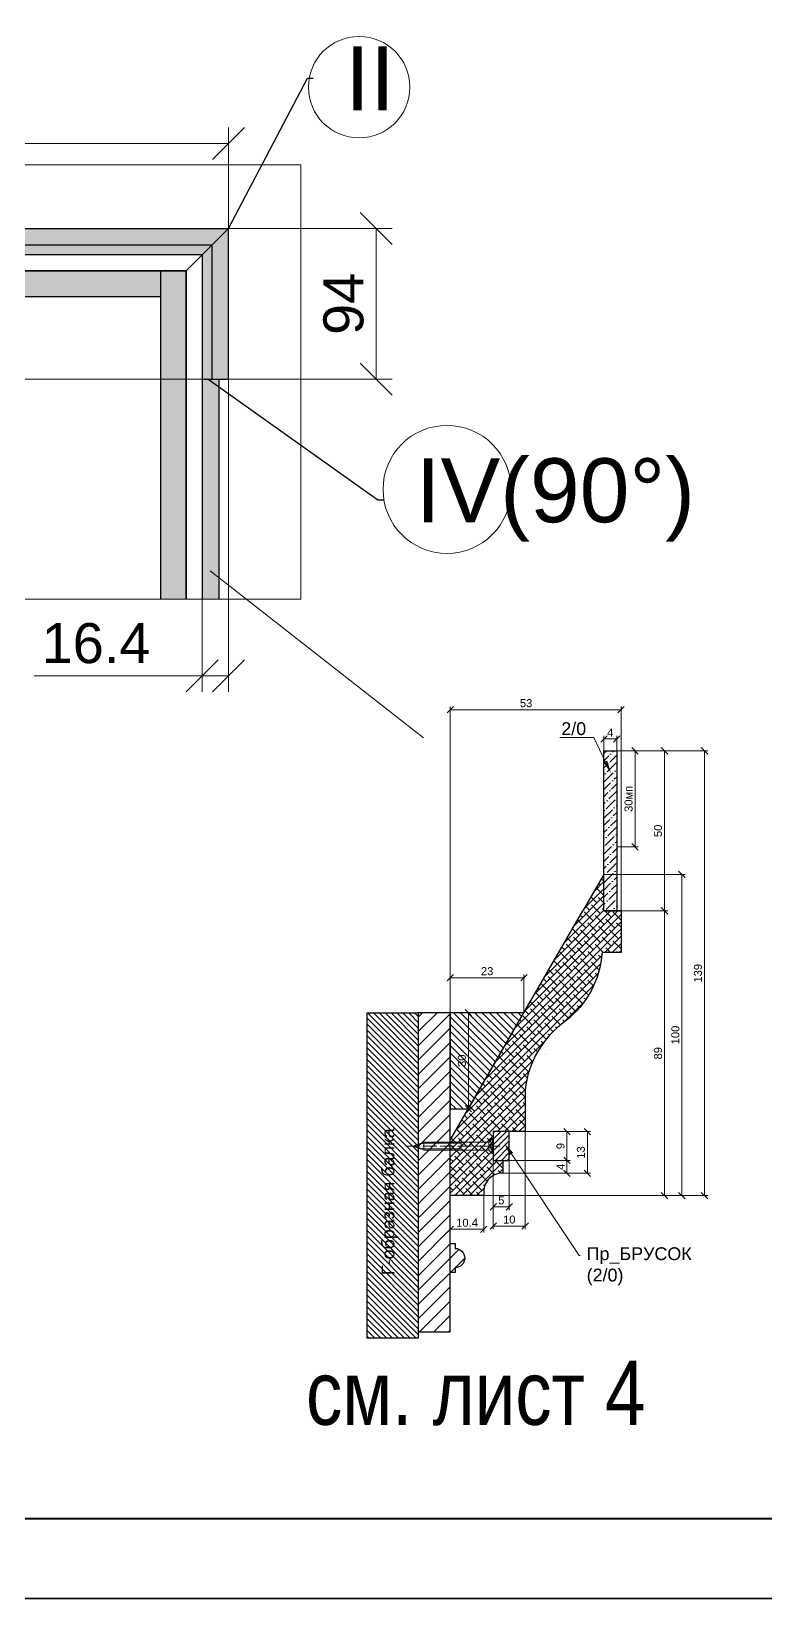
# Model space of a CAD drawing. Header units: millimetres. Extents: x 0 to 410, y 0 to 283.
# Drawn here: x 166 to 211.9, y 0 to 97.9 of the extents above; entities that cross this region are included whole.
import ezdxf
from ezdxf import colors
from ezdxf.entities.mleader import LeaderData, LeaderLine
from ezdxf.enums import TextEntityAlignment as Align
from ezdxf.math import Vec2, Vec3

# ---------------------------------------------------------------- set-up
doc = ezdxf.new("R2010")
doc.units = ezdxf.units.MM
doc.linetypes.add('AM_ISO02W050', pattern=[7.5, 6, -1.5])
doc.linetypes.add('AM_ISO08W050', pattern=[18, 12, -1.5, 3, -1.5])
doc.layers.get('DEFPOINTS').update_dxf_attribs({"color": 106, "lineweight": 5})
for name, color, linetype, lineweight in [('pechatnaya_ramka', 2, 'Continuous', 30), ('КАРНИЗ МДФ', 31, 'Continuous', 30), ('КАРНИЗ Пр_N221', 3, 'Continuous', 30), ('крепеж', 3, 'Continuous', 15), ('Линии Размерные и Текст', 1, 'Continuous', 5), ('Линии Штриховки и Заливка', 1, 'Continuous', 5), ('профили', 20, 'Continuous', 30), ('размеры', 1, 'Continuous', 5), ('толстая', 7, 'Continuous', 30), ('ШТАМП', 7, 'Continuous', 30)]:
    doc.layers.add(name, color=color, linetype=linetype, lineweight=lineweight)
doc.styles.get("Standard").update_dxf_attribs({"font": 'arial.ttf'})
doc.dimstyles.get("Standard").update_dxf_attribs({"dimscale": 0, "dimtxt": 2.5, "dimasz": 2, "dimexe": 1, "dimexo": 0, "dimgap": 0.75, "dimtad": 1, "dimdsep": 46, "dimtxsty": 'Standard', "dimblk": 'OBLIQUE', "dimcen": 1.5, "dimclrd": 256, "dimclre": 256, "dimclrt": 7, "dimazin": 0, "dimtfac": 1, "dimtmove": 1, "dimatfit": 3, "dimfxl": 1, "dimtolj": 1, "dimtzin": 0, "dimlwd": 5, "dimlwe": 5, "dimarcsym": 0})
doc.dimstyles.new('STANDARD 10', dxfattribs={"dimscale": 0.8, "dimtxt": 2.5, "dimasz": 2, "dimexe": 1, "dimexo": 0, "dimgap": 0.75, "dimtad": 1, "dimdec": 0, "dimlfac": 10, "dimdsep": 46, "dimtxsty": 'Standard', "dimblk": 'OBLIQUE', "dimcen": 1.5, "dimclrd": 256, "dimclre": 256, "dimclrt": 7, "dimazin": 0, "dimtfac": 1, "dimtdec": 0, "dimtmove": 1, "dimatfit": 3, "dimfxl": 1, "dimtolj": 1, "dimtzin": 0, "dimlwd": 5, "dimlwe": 5, "dimarcsym": 0})

# ---------------------------------------------------------------- blocks, each defined once
blk = doc.blocks.new('_OBLIQUE')
at = {"color": 0, "linetype": 'ByBlock'}
blk.add_line((-0.5, -0.5), (0.5, 0.5), dxfattribs=at)
blk = doc.blocks.new('*D470')
at = {"layer": 'DEFPOINTS', "color": 0, "transparency": 16777216}
for p in [(178.322, 85.62), (178.322, 76.22), (187.542, 76.22)]:
    blk.add_point(p, dxfattribs=at)
at = {"layer": 'Линии Размерные и Текст', "lineweight": 5, "transparency": 16777216}
for p, q in [((178.322, 85.62), (188.542, 85.62)), ((187.542, 85.62), (187.542, 76.22)), ((178.322, 76.22), (188.542, 76.22))]:
    blk.add_line(p, q, dxfattribs=at)
at = {"layer": 'Линии Размерные и Текст', "lineweight": 5, "transparency": 16777216, "xscale": 2, "yscale": 2, "zscale": 2}
for p, rotation in [((187.542, 85.62), 90), ((187.542, 76.22), 270)]:
    blk.add_blockref('_OBLIQUE', p, dxfattribs=dict(at, rotation=rotation))
at = {"layer": 'Линии Размерные и Текст', "color": 7, "transparency": 16777216, "insert": (185.516, 80.92), "char_height": 2.5, "attachment_point": 5, "rotation": 90}
blk.add_mtext('\\A1;94', dxfattribs=at)
blk = doc.blocks.new('*D471')
at = {"layer": 'DEFPOINTS', "color": 0, "transparency": 16777216}
for p in [(135.73, 90.949), (178.322, 85.62), (135.73, 84.579)]:
    blk.add_point(p, dxfattribs=at)
at = {"layer": 'Линии Размерные и Текст', "lineweight": 5, "transparency": 16777216}
for p, q in [((135.73, 84.579), (135.73, 91.949)), ((178.322, 85.62), (178.322, 91.949)), ((178.322, 90.949), (135.73, 90.949))]:
    blk.add_line(p, q, dxfattribs=at)
at = {"layer": 'Линии Размерные и Текст', "lineweight": 5, "transparency": 16777216, "xscale": 2, "yscale": 2, "zscale": 2, "rotation": 180}
blk.add_blockref('_OBLIQUE', (135.73, 90.949), dxfattribs=at)
at = {"layer": 'Линии Размерные и Текст', "lineweight": 5, "transparency": 16777216, "xscale": 2, "yscale": 2, "zscale": 2}
blk.add_blockref('_OBLIQUE', (178.322, 90.949), dxfattribs=at)
at = {"layer": 'Линии Размерные и Текст', "color": 7, "transparency": 16777216, "insert": (157.026, 93.338), "char_height": 2.5, "attachment_point": 5}
blk.add_mtext('\\A1;426(+мп)', dxfattribs=at)
blk = doc.blocks.new('*D472')
at = {"layer": 'DEFPOINTS', "color": 0, "transparency": 16777216}
for p in [(176.683, 76.22), (178.322, 76.22), (176.683, 57.672)]:
    blk.add_point(p, dxfattribs=at)
at = {"layer": 'Линии Размерные и Текст', "lineweight": 5, "transparency": 16777216}
for p, q in [((176.683, 76.22), (176.683, 56.672)), ((178.322, 76.22), (178.322, 56.672)), ((166.171, 57.672), (176.683, 57.672)), ((178.322, 57.672), (176.683, 57.672))]:
    blk.add_line(p, q, dxfattribs=at)
at = {"layer": 'Линии Размерные и Текст', "lineweight": 5, "transparency": 16777216, "xscale": 2, "yscale": 2, "zscale": 2, "rotation": 180}
blk.add_blockref('_OBLIQUE', (176.683, 57.672), dxfattribs=at)
at = {"layer": 'Линии Размерные и Текст', "lineweight": 5, "transparency": 16777216, "xscale": 2, "yscale": 2, "zscale": 2}
blk.add_blockref('_OBLIQUE', (178.322, 57.672), dxfattribs=at)
at = {"layer": 'Линии Размерные и Текст', "color": 7, "transparency": 16777216, "insert": (170.046, 59.698), "char_height": 2.5, "attachment_point": 5}
blk.add_mtext('\\A1;16.4', dxfattribs=at)
blk = doc.blocks.new('_None')
blk = doc.blocks.new('*D131')
at = {"layer": 'DEFPOINTS', "color": 0, "transparency": 16777216}
for p in [(46.8, 112.88), (60.35, 112.88), (3.88, 23.88)]:
    blk.add_point(p, dxfattribs=at)
at = {"layer": 'размеры', "lineweight": 5, "transparency": 16777216}
for p, q in [((46.8, 112.88), (61.35, 112.88)), ((60.35, 23.88), (60.35, 112.88)), ((3.88, 23.88), (61.35, 23.88))]:
    blk.add_line(p, q, dxfattribs=at)
at = {"layer": 'размеры', "lineweight": 5, "transparency": 16777216, "xscale": 2, "yscale": 2, "zscale": 2}
for p, rotation in [((60.35, 112.88), 90), ((60.35, 23.88), 270)]:
    blk.add_blockref('_OBLIQUE', p, dxfattribs=dict(at, rotation=rotation))
at = {"layer": 'размеры', "color": 7, "transparency": 16777216, "insert": (58.33, 68.38), "char_height": 2.5, "attachment_point": 5, "rotation": 90}
blk.add_mtext('\\A1;89', dxfattribs=at)
blk = doc.blocks.new('*D132')
at = {"layer": 'DEFPOINTS', "color": 0, "transparency": 16777216}
for p in [(45.42, 162.88), (60.35, 162.88), (46.8, 112.88)]:
    blk.add_point(p, dxfattribs=at)
at = {"layer": 'размеры', "lineweight": 5, "transparency": 16777216}
for p, q in [((45.42, 162.88), (61.35, 162.88)), ((60.35, 112.88), (60.35, 162.88)), ((46.8, 112.88), (61.35, 112.88))]:
    blk.add_line(p, q, dxfattribs=at)
at = {"layer": 'размеры', "lineweight": 5, "transparency": 16777216, "xscale": 2, "yscale": 2, "zscale": 2}
for p, rotation in [((60.35, 162.88), 90), ((60.35, 112.88), 270)]:
    blk.add_blockref('_OBLIQUE', p, dxfattribs=dict(at, rotation=rotation))
at = {"layer": 'размеры', "color": 7, "transparency": 16777216, "insert": (58.33, 137.88), "char_height": 2.5, "attachment_point": 5, "rotation": 90}
blk.add_mtext('\\A1;50', dxfattribs=at)
blk = doc.blocks.new('*D133')
at = {"layer": 'DEFPOINTS', "color": 0, "transparency": 16777216}
for p in [(41.42, 124.28), (3.88, 23.88), (65.78, 23.88)]:
    blk.add_point(p, dxfattribs=at)
at = {"layer": 'размеры', "lineweight": 5, "transparency": 16777216}
for p, q in [((41.42, 124.28), (66.78, 124.28)), ((65.78, 124.28), (65.78, 23.88)), ((3.88, 23.88), (66.78, 23.88))]:
    blk.add_line(p, q, dxfattribs=at)
at = {"layer": 'размеры', "lineweight": 5, "transparency": 16777216, "xscale": 2, "yscale": 2, "zscale": 2}
for p, rotation in [((65.78, 124.28), 90), ((65.78, 23.88), 270)]:
    blk.add_blockref('_OBLIQUE', p, dxfattribs=dict(at, rotation=rotation))
at = {"layer": 'размеры', "color": 7, "transparency": 16777216, "insert": (63.76, 74.08), "char_height": 2.5, "attachment_point": 5, "rotation": 90}
blk.add_mtext('\\A1;100', dxfattribs=at)
blk = doc.blocks.new('*D134')
at = {"layer": 'DEFPOINTS', "color": 0, "transparency": 16777216}
for p in [(45.42, 162.88), (72.85, 162.88), (3.88, 23.88)]:
    blk.add_point(p, dxfattribs=at)
at = {"layer": 'размеры', "lineweight": 5, "transparency": 16777216}
for p, q in [((45.42, 162.88), (73.85, 162.88)), ((72.85, 23.88), (72.85, 162.88)), ((3.88, 23.88), (73.85, 23.88))]:
    blk.add_line(p, q, dxfattribs=at)
at = {"layer": 'размеры', "lineweight": 5, "transparency": 16777216, "xscale": 2, "yscale": 2, "zscale": 2}
for p, rotation in [((72.85, 162.88), 90), ((72.85, 23.88), 270)]:
    blk.add_blockref('_OBLIQUE', p, dxfattribs=dict(at, rotation=rotation))
at = {"layer": 'размеры', "color": 7, "transparency": 16777216, "insert": (70.82, 93.38), "char_height": 2.5, "attachment_point": 5, "rotation": 90}
blk.add_mtext('\\A1;139', dxfattribs=at)
blk = doc.blocks.new('*D135')
at = {"layer": 'DEFPOINTS', "color": 0, "transparency": 16777216}
for p in [(41.42, 166.6), (41.42, 162.88), (45.42, 162.88)]:
    blk.add_point(p, dxfattribs=at)
at = {"layer": 'размеры', "lineweight": 5, "transparency": 16777216}
for p, q in [((41.42, 162.88), (41.42, 167.6)), ((45.42, 166.6), (41.42, 166.6)), ((45.42, 162.88), (45.42, 167.6))]:
    blk.add_line(p, q, dxfattribs=at)
at = {"layer": 'размеры', "lineweight": 5, "transparency": 16777216, "xscale": 2, "yscale": 2, "zscale": 2, "rotation": 180}
blk.add_blockref('_OBLIQUE', (41.42, 166.6), dxfattribs=at)
at = {"layer": 'размеры', "lineweight": 5, "transparency": 16777216, "xscale": 2, "yscale": 2, "zscale": 2}
blk.add_blockref('_OBLIQUE', (45.42, 166.6), dxfattribs=at)
at = {"layer": 'размеры', "color": 7, "transparency": 16777216, "insert": (43.42, 168.6), "char_height": 2.5, "attachment_point": 5}
blk.add_mtext('\\A1;4', dxfattribs=at)
blk = doc.blocks.new('*D136')
at = {"layer": 'DEFPOINTS', "color": 0, "transparency": 16777216}
for p in [(-6.55, 175.73), (46.8, 112.88), (-6.55, 81.04)]:
    blk.add_point(p, dxfattribs=at)
at = {"layer": 'размеры', "lineweight": 5, "transparency": 16777216}
for p, q in [((-6.55, 81.04), (-6.55, 176.73)), ((46.8, 112.88), (46.8, 176.73)), ((46.8, 175.73), (-6.55, 175.73))]:
    blk.add_line(p, q, dxfattribs=at)
at = {"layer": 'размеры', "lineweight": 5, "transparency": 16777216, "xscale": 2, "yscale": 2, "zscale": 2, "rotation": 180}
blk.add_blockref('_OBLIQUE', (-6.55, 175.73), dxfattribs=at)
at = {"layer": 'размеры', "lineweight": 5, "transparency": 16777216, "xscale": 2, "yscale": 2, "zscale": 2}
blk.add_blockref('_OBLIQUE', (46.8, 175.73), dxfattribs=at)
at = {"layer": 'размеры', "color": 7, "transparency": 16777216, "insert": (17.12, 177.76), "char_height": 2.5, "attachment_point": 5}
blk.add_mtext('\\A1;53', dxfattribs=at)
blk = doc.blocks.new('*D137')
at = {"layer": 'DEFPOINTS', "color": 0, "transparency": 16777216}
for p in [(16.45, 91.98), (-6.55, 81.04), (16.45, 81.04)]:
    blk.add_point(p, dxfattribs=at)
at = {"layer": 'размеры', "lineweight": 5, "transparency": 16777216}
for p, q in [((-6.55, 81.04), (-6.55, 92.98)), ((-6.55, 91.98), (16.45, 91.98)), ((16.45, 81.04), (16.45, 92.98))]:
    blk.add_line(p, q, dxfattribs=at)
at = {"layer": 'размеры', "lineweight": 5, "transparency": 16777216, "xscale": 2, "yscale": 2, "zscale": 2, "rotation": 180}
blk.add_blockref('_OBLIQUE', (-6.55, 91.98), dxfattribs=at)
at = {"layer": 'размеры', "lineweight": 5, "transparency": 16777216, "xscale": 2, "yscale": 2, "zscale": 2}
blk.add_blockref('_OBLIQUE', (16.45, 91.98), dxfattribs=at)
at = {"layer": 'размеры', "color": 7, "transparency": 16777216, "insert": (4.95, 94.01), "char_height": 2.5, "attachment_point": 5}
blk.add_mtext('\\A1;23', dxfattribs=at)
blk = doc.blocks.new('*D138')
at = {"layer": 'DEFPOINTS', "color": 0, "transparency": 16777216}
for p in [(-6.55, 81.04), (-6.55, 51.04), (-0.89, 51.04)]:
    blk.add_point(p, dxfattribs=at)
at = {"layer": 'размеры', "lineweight": 5, "transparency": 16777216}
for p, q in [((-6.55, 81.04), (0.11, 81.04)), ((-0.89, 81.04), (-0.89, 51.04)), ((-6.55, 51.04), (0.11, 51.04))]:
    blk.add_line(p, q, dxfattribs=at)
at = {"layer": 'размеры', "lineweight": 5, "transparency": 16777216, "xscale": 2, "yscale": 2, "zscale": 2}
for p, rotation in [((-0.89, 81.04), 90), ((-0.89, 51.04), 270)]:
    blk.add_blockref('_OBLIQUE', p, dxfattribs=dict(at, rotation=rotation))
at = {"layer": 'размеры', "color": 7, "transparency": 16777216, "insert": (-2.92, 66.04), "char_height": 2.5, "attachment_point": 5, "rotation": 90}
blk.add_mtext('\\A1;30', dxfattribs=at)
blk = doc.blocks.new('*D139')
at = {"layer": 'DEFPOINTS', "color": 0, "transparency": 16777216}
for p in [(45.42, 162.88), (51.18, 162.88), (45.42, 132.88)]:
    blk.add_point(p, dxfattribs=at)
at = {"layer": 'Линии Размерные и Текст', "lineweight": 5, "transparency": 16777216}
for p, q in [((45.42, 162.88), (52.18, 162.88)), ((51.18, 132.88), (51.18, 162.88)), ((45.42, 132.88), (52.18, 132.88))]:
    blk.add_line(p, q, dxfattribs=at)
at = {"layer": 'Линии Размерные и Текст', "lineweight": 5, "transparency": 16777216, "xscale": 2, "yscale": 2, "zscale": 2}
for p, rotation in [((51.18, 162.88), 90), ((51.18, 132.88), 270)]:
    blk.add_blockref('_OBLIQUE', p, dxfattribs=dict(at, rotation=rotation))
at = {"layer": 'Линии Размерные и Текст', "color": 7, "transparency": 16777216, "insert": (49.15, 147.88), "char_height": 2.5, "attachment_point": 5, "rotation": 90}
blk.add_mtext('\\A1;30мп', dxfattribs=at)
blk = doc.blocks.new('*D140')
at = {"layer": 'DEFPOINTS', "color": 0, "transparency": 16777216}
for p in [(-6.55, 23.88), (3.88, 23.88), (-6.55, 13.37)]:
    blk.add_point(p, dxfattribs=at)
at = {"layer": 'Линии Размерные и Текст', "lineweight": 5, "transparency": 16777216}
for p, q in [((-6.55, 23.88), (-6.55, 12.37)), ((3.88, 23.88), (3.88, 12.37)), ((3.88, 13.37), (-6.55, 13.37))]:
    blk.add_line(p, q, dxfattribs=at)
at = {"layer": 'Линии Размерные и Текст', "lineweight": 5, "transparency": 16777216, "xscale": 2, "yscale": 2, "zscale": 2, "rotation": 180}
blk.add_blockref('_OBLIQUE', (-6.55, 13.37), dxfattribs=at)
at = {"layer": 'Линии Размерные и Текст', "lineweight": 5, "transparency": 16777216, "xscale": 2, "yscale": 2, "zscale": 2}
blk.add_blockref('_OBLIQUE', (3.88, 13.37), dxfattribs=at)
at = {"layer": 'Линии Размерные и Текст', "color": 7, "transparency": 16777216, "insert": (-1.33, 15.4), "char_height": 2.5, "attachment_point": 5}
blk.add_mtext('\\A1;10.4', dxfattribs=at)
blk = doc.blocks.new('*D141')
at = {"layer": 'DEFPOINTS', "color": 0, "transparency": 16777216}
for p in [(16.84, 43.88), (11.88, 34.88), (29.9, 34.88)]:
    blk.add_point(p, dxfattribs=at)
at = {"layer": 'Линии Размерные и Текст', "lineweight": 5, "transparency": 16777216}
for p, q in [((16.84, 43.88), (30.9, 43.88)), ((29.9, 43.88), (29.9, 34.88)), ((11.88, 34.88), (30.9, 34.88))]:
    blk.add_line(p, q, dxfattribs=at)
at = {"layer": 'Линии Размерные и Текст', "lineweight": 5, "transparency": 16777216, "xscale": 2, "yscale": 2, "zscale": 2}
for p, rotation in [((29.9, 43.88), 90), ((29.9, 34.88), 270)]:
    blk.add_blockref('_OBLIQUE', p, dxfattribs=dict(at, rotation=rotation))
at = {"layer": 'Линии Размерные и Текст', "color": 7, "transparency": 16777216, "insert": (27.88, 39.38), "char_height": 2.5, "attachment_point": 5, "rotation": 90}
blk.add_mtext('\\A1;9', dxfattribs=at)
blk = doc.blocks.new('*D142')
at = {"layer": 'DEFPOINTS', "color": 0, "transparency": 16777216}
for p in [(11.88, 34.88), (9.88, 30.88), (29.9, 30.88)]:
    blk.add_point(p, dxfattribs=at)
at = {"layer": 'Линии Размерные и Текст', "lineweight": 5, "transparency": 16777216}
for p, q in [((11.88, 34.88), (30.9, 34.88)), ((29.9, 34.88), (29.9, 30.88)), ((9.88, 30.88), (30.9, 30.88))]:
    blk.add_line(p, q, dxfattribs=at)
at = {"layer": 'Линии Размерные и Текст', "lineweight": 5, "transparency": 16777216, "xscale": 2, "yscale": 2, "zscale": 2}
for p, rotation in [((29.9, 34.88), 90), ((29.9, 30.88), 270)]:
    blk.add_blockref('_OBLIQUE', p, dxfattribs=dict(at, rotation=rotation))
at = {"layer": 'Линии Размерные и Текст', "color": 7, "transparency": 16777216, "insert": (27.9, 32.88), "char_height": 2.5, "attachment_point": 5, "rotation": 90}
blk.add_mtext('\\A1;4', dxfattribs=at)
blk = doc.blocks.new('*D143')
at = {"layer": 'DEFPOINTS', "color": 0, "transparency": 16777216}
for p in [(16.84, 43.88), (36.28, 43.88), (9.88, 30.88)]:
    blk.add_point(p, dxfattribs=at)
at = {"layer": 'Линии Размерные и Текст', "lineweight": 5, "transparency": 16777216}
for p, q in [((16.84, 43.88), (37.28, 43.88)), ((36.28, 30.88), (36.28, 43.88)), ((9.88, 30.88), (37.28, 30.88))]:
    blk.add_line(p, q, dxfattribs=at)
at = {"layer": 'Линии Размерные и Текст', "lineweight": 5, "transparency": 16777216, "xscale": 2, "yscale": 2, "zscale": 2}
for p, rotation in [((36.28, 43.88), 90), ((36.28, 30.88), 270)]:
    blk.add_blockref('_OBLIQUE', p, dxfattribs=dict(at, rotation=rotation))
at = {"layer": 'Линии Размерные и Текст', "color": 7, "transparency": 16777216, "insert": (34.25, 37.38), "char_height": 2.5, "attachment_point": 5, "rotation": 90}
blk.add_mtext('\\A1;13', dxfattribs=at)
blk = doc.blocks.new('*D144')
at = {"layer": 'DEFPOINTS', "color": 0, "transparency": 16777216}
for p in [(6.88, 43.88), (16.84, 43.88), (6.88, 14.37)]:
    blk.add_point(p, dxfattribs=at)
at = {"layer": 'Линии Размерные и Текст', "lineweight": 5, "transparency": 16777216}
for p, q in [((6.88, 43.88), (6.88, 13.37)), ((16.84, 43.88), (16.84, 13.37)), ((16.84, 14.37), (6.88, 14.37))]:
    blk.add_line(p, q, dxfattribs=at)
at = {"layer": 'Линии Размерные и Текст', "lineweight": 5, "transparency": 16777216, "xscale": 2, "yscale": 2, "zscale": 2, "rotation": 180}
blk.add_blockref('_OBLIQUE', (6.88, 14.37), dxfattribs=at)
at = {"layer": 'Линии Размерные и Текст', "lineweight": 5, "transparency": 16777216, "xscale": 2, "yscale": 2, "zscale": 2}
blk.add_blockref('_OBLIQUE', (16.84, 14.37), dxfattribs=at)
at = {"layer": 'Линии Размерные и Текст', "color": 7, "transparency": 16777216, "insert": (11.86, 16.4), "char_height": 2.5, "attachment_point": 5}
blk.add_mtext('\\A1;10', dxfattribs=at)
blk = doc.blocks.new('*D145')
at = {"layer": 'DEFPOINTS', "color": 0, "transparency": 16777216}
for p in [(6.88, 34.88), (11.88, 34.88), (11.88, 20.39)]:
    blk.add_point(p, dxfattribs=at)
at = {"layer": 'Линии Размерные и Текст', "lineweight": 5, "transparency": 16777216}
for p, q in [((6.88, 34.88), (6.88, 19.39)), ((11.88, 34.88), (11.88, 19.39)), ((6.88, 20.39), (11.88, 20.39))]:
    blk.add_line(p, q, dxfattribs=at)
at = {"layer": 'Линии Размерные и Текст', "lineweight": 5, "transparency": 16777216, "xscale": 2, "yscale": 2, "zscale": 2, "rotation": 180}
blk.add_blockref('_OBLIQUE', (6.88, 20.39), dxfattribs=at)
at = {"layer": 'Линии Размерные и Текст', "lineweight": 5, "transparency": 16777216, "xscale": 2, "yscale": 2, "zscale": 2}
blk.add_blockref('_OBLIQUE', (11.88, 20.39), dxfattribs=at)
at = {"layer": 'Линии Размерные и Текст', "color": 7, "transparency": 16777216, "insert": (9.38, 22.41), "char_height": 2.5, "attachment_point": 5}
blk.add_mtext('\\A1;5', dxfattribs=at)
blk = doc.blocks.new('саморез')
at = {"layer": 'крепеж', "linetype": 'AM_ISO02W050', "extrusion": (0, 1, 0)}
blk.add_lwpolyline([(-38, 0), (3, 0)], dxfattribs=at)
at = {"layer": 'крепеж', "extrusion": (1, 0, 0)}
blk.add_lwpolyline([(3.25, 0), (-3.25, 0)], dxfattribs=at)
at = {"layer": 'крепеж', "extrusion": (0, 1, 0)}
for points, elevation in [([(0, 0), (-0.43, 0)], 3.25), ([(-1.93, 0), (-30.19, 0)], 1.75), ([(-14, 0), (-30.19, 0)], 1.2), ([(0, 0), (-0.43, 0)], -3.25), ([(-1.93, 0), (-30.19, 0)], -1.75), ([(-14, 0), (-30.19, 0)], -1.2)]:
    blk.add_lwpolyline(points, dxfattribs=dict(at, elevation=elevation))
at = {"layer": 'крепеж', "linetype": 'AM_ISO08W050', "extrusion": (0.69209, 0.721811, 0), "elevation": 1.44}
blk.add_lwpolyline([(-0.97, 0), (1.38, 0)], dxfattribs=at)
at = {"layer": 'крепеж', "linetype": 'AM_ISO08W050', "extrusion": (0, 1, 0)}
for elevation in [0.37, -0.37]:
    blk.add_lwpolyline([(0, 0), (-1.7, 0)], dxfattribs=dict(at, elevation=elevation))
at = {"layer": 'крепеж', "extrusion": (1, 0, 0)}
for points, elevation in [([(3.25, 0), (-3.25, 0)], 0.43), ([(-1.75, 0), (1.75, 0)], 1.93), ([(1.75, 0), (-1.75, 0)], 14), ([(1.75, 0), (-1.75, 0)], 30.19)]:
    blk.add_lwpolyline(points, dxfattribs=dict(at, elevation=elevation))
at = {"layer": 'крепеж', "extrusion": (-0.707107, -0.707107, 0), "elevation": -2.6}
blk.add_lwpolyline([(0.13, 0), (-1.99, 0)], dxfattribs=at)
at = {"layer": 'крепеж', "linetype": 'AM_ISO08W050', "extrusion": (1, 0, 0), "elevation": 1.7}
blk.add_lwpolyline([(0.37, 0), (-0.37, 0)], dxfattribs=at)
at = {"layer": 'крепеж', "extrusion": (-0.34202, -0.939693, 0), "elevation": -11.97}
blk.add_lwpolyline([(27.77, 0), (32.89, 0)], dxfattribs=at)
at = {"layer": 'крепеж', "extrusion": (-0.242152, -0.970238, 0), "elevation": -8.48}
blk.add_lwpolyline([(29, 0), (33.96, 0)], dxfattribs=at)
at = {"layer": 'крепеж', "extrusion": (0.34202, -0.939693, 0), "elevation": 11.97}
blk.add_lwpolyline([(27.77, 0), (32.89, 0)], dxfattribs=at)
at = {"layer": 'крепеж', "extrusion": (-0.242152, 0.970238, 0), "elevation": -8.48}
blk.add_lwpolyline([(-29, 0), (-33.96, 0)], dxfattribs=at)
at = {"layer": 'крепеж', "linetype": 'AM_ISO08W050', "extrusion": (-0.69209, 0.721811, 0), "elevation": -1.44}
blk.add_lwpolyline([(-0.97, 0), (1.38, 0)], dxfattribs=at)
at = {"layer": 'крепеж', "extrusion": (0.707107, -0.707107, 0), "elevation": 2.6}
blk.add_lwpolyline([(0.13, 0), (-1.99, 0)], dxfattribs=at)
blk = doc.blocks.new('*D476')
at = {"layer": 'DEFPOINTS', "color": 0, "transparency": 16777216}
for p in [(178.322, 76.22), (164.768, 67.748), (178.322, 67.748)]:
    blk.add_point(p, dxfattribs=at)
at = {"layer": 'Линии Размерные и Текст', "lineweight": 5, "transparency": 16777216}
for p, q in [((178.322, 76.22), (163.768, 76.22)), ((164.768, 74.22), (164.768, 65.051))]:
    blk.add_line(p, q, dxfattribs=at)
at = {"layer": 'Линии Размерные и Текст', "transparency": 16777216}
blk.add_solid([(164.435, 74.22), (165.101, 74.22), (164.768, 76.22)], dxfattribs=at)
at = {"layer": 'Линии Размерные и Текст', "color": 7, "transparency": 16777216, "insert": (162.371, 70.634), "char_height": 2.5, "attachment_point": 5, "rotation": 90}
blk.add_mtext('\\A1;(+сбп)', dxfattribs=at)
blk = doc.blocks.new('карниз на шкафу')
at = {"layer": 'Линии Размерные и Текст'}
h = blk.add_hatch(dxfattribs=at)
h.set_pattern_fill('ANSI31', color=256, scale=0.41, angle=90)
h.set_pattern_definition([(135, (-883.4236, -117.3981), (-0.9204763, -0.9204763), [])])
h.paths.add_polyline_path([(-16.548, 81.038), (-32.548, 81.038), (-32.548, -20.702), (-16.548, -20.702), (-16.548, 23.88), (-16.548, 23.88)])
h.paths.add_polyline_path([(-21.756, -2.354), (-21.756, 45.512), (-29.999, 45.512), (-29.999, -2.354)], flags=24)
h = blk.add_hatch(dxfattribs=at)
h.set_pattern_fill('ANSI31', color=256)
h.set_pattern_definition([(45, (-1063.4454, -117.398), (-2.245064, 2.245064), [])])
h.paths.add_polyline_path([(-6.548, 81.038), (-16.548, 81.038), (-16.548, -18.688), (-6.548, -18.688)])
edge = h.paths.add_edge_path()
edge.add_line((-6.548, 8.88), (-5.048, 8.88))
edge.add_line((-5.048, 8.88), (-5.048, 7.38))
edge.add_arc((-5.048, 4.38), 3, -90, 90, ccw=False)
edge.add_line((-5.048, 1.38), (-5.048, -0.12))
edge.add_line((-5.048, -0.12), (-6.548, -0.12))
edge.add_line((-6.548, -0.12), (-6.548, 8.88))
h = blk.add_hatch(dxfattribs=at)
h.set_pattern_fill('ANSI31', color=256, scale=0.5, angle=90, style=0)
h.set_pattern_definition([(135, (-879.4236, -117.3981), (-1.122532, -1.122532), [])])
h.paths.add_polyline_path([(-6.548, 51.038), (-0.868, 51.038), (16.452, 81.038), (-6.548, 81.038)])
h.paths.add_polyline_path([(-0.323, 63.481), (-0.323, 68.615), (-5.475, 68.615), (-5.475, 63.481)], flags=24)
h = blk.add_hatch(dxfattribs=at)
h.set_pattern_fill('ANSI31', color=256, scale=0.41)
h.set_pattern_definition([(45, (-464.8698, -117.3981), (-0.9204763, 0.9204763), [])])
h.paths.add_polyline_path([(11.879, 43.88), (6.879, 43.88), (6.879, 34.88), (11.879, 34.88)])
at = {"layer": 'Линии Штриховки и Заливка'}
h = blk.add_hatch(dxfattribs=at)
h.set_pattern_fill('ANSI36', color=256, scale=0.5, style=0)
h.set_pattern_definition([(45, (-6717.6424, -8263.945), (0.841899, 3.08696304), [3.96875, -0.79375, 0, -0.79375])])
h.paths.add_polyline_path([(45.419, 162.882), (41.419, 162.882), (41.419, 112.882), (45.419, 112.882)])
h = blk.add_hatch(dxfattribs=at)
h.set_pattern_fill('ANSI38', color=256, scale=0.5, style=0)
h.set_pattern_definition([(45, (-7163.106, -8257.7321), (-1.12253202, 1.12253202), []), (135, (-7163.106, -8257.7321), (-3.36759605, 1.12253202), [3.96875, -2.38125])])
edge = h.paths.add_edge_path()
edge.add_line((-6.548, 41.201), (-6.548, 23.88))
edge.add_line((-6.548, 23.88), (3.879, 23.88))
edge.add_line((3.879, 23.88), (3.879, 25.087))
edge.add_arc((9.629, 25.132), 5.75, 87.50984, 180.44744, ccw=False)
edge.add_line((9.879, 30.877), (9.879, 34.88))
edge.add_line((9.879, 34.88), (6.879, 34.88))
edge.add_line((6.879, 34.88), (6.879, 43.88))
edge.add_line((6.879, 43.88), (16.836, 43.88))
edge.add_line((16.836, 43.88), (16.836, 56.88))
edge.add_arc((46.886, 53.796), 30.208, 125.52981, 174.14041, ccw=False)
edge.add_arc((11.519, 101.739), 29.376, 307.32726, 356.37158)
edge.add_line((40.836, 99.88), (46.798, 99.88))
edge.add_line((46.798, 99.88), (46.798, 112.882))
edge.add_line((46.798, 112.882), (41.419, 112.882))
edge.add_line((41.419, 112.882), (41.419, 124.282))
edge.add_line((41.419, 124.282), (-6.548, 41.201))
at = {"layer": 'КАРНИЗ МДФ'}
blk.add_lwpolyline([(45.419, 112.882), (41.419, 112.882), (41.419, 162.882), (45.419, 162.882)], close=True, dxfattribs=at)
at = {"layer": 'КАРНИЗ Пр_N221', "ltscale": 100}
blk.add_lwpolyline([(46.798, 112.882), (41.419, 112.882), (41.419, 124.282), (34.838, 112.882)], dxfattribs=at)
for points in [[(9.879, 34.88), (9.879, 30.877, 0.4246948), (3.879, 25.177), (3.879, 23.88), (-6.548, 23.88), (-6.548, 41.201), (34.838, 112.882)], [(41.419, 112.882), (46.798, 112.882), (46.798, 99.88), (40.836, 99.88, -0.2173238), (29.331, 78.38, 0.2153428), (16.836, 56.88), (16.836, 43.88), (9.879, 43.88)]]:
    blk.add_lwpolyline(points, format="xyb", dxfattribs=at)
for points in [[(-32.548, 81.038), (-16.548, 81.038), (-16.548, -20.702), (-32.548, -20.702)], [(-6.548, 81.038), (-16.548, 81.038), (-16.548, -18.688), (-6.548, -18.688)], [(11.879, 43.88), (6.879, 43.88), (6.879, 34.88), (11.879, 34.88)]]:
    blk.add_lwpolyline(points, close=True, dxfattribs=at)
blk.add_lwpolyline([(-6.548, 8.88), (-5.048, 8.88), (-5.048, 7.38, -1), (-5.048, 1.38), (-5.048, -0.12), (-6.548, -0.12)], format="xyb", close=True, dxfattribs=at)
at = {"layer": 'профили', "ltscale": 100}
blk.add_lwpolyline([(-0.868, 51.038), (16.452, 81.038), (-6.548, 81.038), (-6.548, 51.038)], close=True, dxfattribs=at)
at = {"layer": 'Линии Размерные и Текст', "xscale": 0.71972231424969, "yscale": 0.71972231424969, "zscale": 0.71972231424969, "rotation": 180}
blk.add_blockref('саморез', (6.877, 39.38), dxfattribs=at)
at = {"layer": 'Линии Размерные и Текст', "insert": (-28.036, -0.915), "char_height": 4, "attachment_point": 1, "rotation": 90}
blk.add_mtext_dynamic_manual_height_columns('Г-образная балка', width=67.13095, gutter_width=20, heights=[0], dxfattribs=at)
at = {"layer": 'Линии Размерные и Текст'}
for base, p1, p2, override, picture, middle in [((51.178, 162.882), (45.419, 132.882), (45.419, 162.882), {"dimscale": 1, "dimpost": 'мп'}, '*D139', (49.151, 147.882)), ((36.279, 43.88), (9.879, 30.877), (16.836, 43.88), {"dimscale": 1}, '*D143', (34.252, 37.379)), ((29.904, 34.88), (16.836, 43.88), (11.879, 34.88), {"dimscale": 1}, '*D141', (27.877, 39.38)), ((29.904, 30.877), (11.879, 34.88), (9.879, 30.877), {"dimscale": 1}, '*D142', (27.904, 32.879))]:
    dim = blk.add_linear_dim(base=base, p1=p1, p2=p2, angle=90, dimstyle='Standard', override=override, dxfattribs=at)
    dim.commit()
    dim.dimension.update_dxf_attribs({"geometry": picture, "text_midpoint": middle})
for base, p1, p2, override, picture, middle in [((6.879, 14.37), (16.836, 43.88), (6.879, 43.88), {"dimscale": 1, "dimdec": 0}, '*D144', (11.857, 16.397)), ((11.879, 20.388), (6.879, 34.88), (11.879, 34.88), {"dimscale": 1}, '*D145', (9.379, 22.41)), ((-6.548, 13.37), (3.879, 23.88), (-6.548, 23.88), {"dimscale": 1, "dimdec": 1}, '*D140', (-1.335, 15.397))]:
    dim = blk.add_linear_dim(base=base, p1=p1, p2=p2, dimstyle='Standard', override=override, dxfattribs=at)
    dim.commit()
    dim.dimension.update_dxf_attribs({"geometry": picture, "text_midpoint": middle})
at = {"layer": 'размеры'}
dim = blk.add_linear_dim(base=(-6.548, 175.733), p1=(46.798, 112.882), p2=(-6.548, 81.038), dimstyle='Standard', override={"dimscale": 1, "dimdec": 0, "dimlfac": 1}, dxfattribs=at)
dim.commit()
dim.dimension.update_dxf_attribs({"geometry": '*D136', "text_midpoint": (17.125, 175.733), "dimtype": 128})
for base, p1, p2, picture, middle in [((41.419, 166.6), (45.419, 162.882), (41.419, 162.882), '*D135', (43.419, 168.6)), ((16.452, 91.981), (-6.548, 81.038), (16.452, 81.038), '*D137', (4.952, 94.008))]:
    dim = blk.add_linear_dim(base=base, p1=p1, p2=p2, dimstyle='Standard', override={"dimscale": 1, "dimdec": 0, "dimlfac": 1}, dxfattribs=at)
    dim.commit()
    dim.dimension.update_dxf_attribs({"geometry": picture, "text_midpoint": middle})
for base, p1, p2, picture, middle in [((72.85, 162.882), (3.879, 23.88), (45.419, 162.882), '*D134', (70.823, 93.381)), ((60.353, 162.882), (46.798, 112.882), (45.419, 162.882), '*D132', (58.327, 137.882)), ((65.784, 23.88), (41.419, 124.282), (3.879, 23.88), '*D133', (63.757, 74.081)), ((60.353, 112.882), (3.879, 23.88), (46.798, 112.882), '*D131', (58.327, 68.381)), ((-0.889, 51.038), (-6.548, 81.038), (-6.548, 51.038), '*D138', (-2.916, 66.038))]:
    dim = blk.add_linear_dim(base=base, p1=p1, p2=p2, angle=90, dimstyle='Standard', override={"dimscale": 1, "dimdec": 0, "dimlfac": 1}, dxfattribs=at)
    dim.commit()
    dim.dimension.update_dxf_attribs({"geometry": picture, "text_midpoint": middle})
at = {"layer": 'Линии Размерные и Текст'}
ml = blk.add_multileader_mtext('Standard', dxfattribs=at)
ml.set_content('2/0', color=256)
ml.set_leader_properties()
ml.build(insert=Vec2(0, 0))
ml.multileader.update_dxf_attribs({"text_right_attachment_type": 6, "dogleg_length": 0.36})
ctx = ml.context
ctx.base_point, ctx.plane_origin = Vec3(26.555, 169.77), Vec3(-5.338, 132.631)
ctx.right_attachment, ctx.text_align_type = 6, 2
notes = []
notes.append((ctx, [(0, (1, 1, 0), (38.252, 167.004), (-1, 0), 0.36, [(0, [(43.621, 155.947)], 0, [])])]))
ctx.mtext.insert, ctx.mtext.alignment, ctx.mtext.flow_direction = Vec3(35.892, 171.804), 3, 5
ml = blk.add_multileader_mtext('Standard', dxfattribs=at)
ml.set_content('Пр_БРУСОК\\P(2/0)', color=256)
ml.set_leader_properties()
ml.build(insert=Vec2(0, 0))
ml.multileader.update_dxf_attribs({"text_right_attachment_type": 6, "dogleg_length": 0.36})
ctx = ml.context
ctx.base_point, ctx.plane_origin = Vec3(34.048, 5.154), Vec3(69.263, -14.597)
ctx.right_attachment = 6
notes.append((ctx, [(1, (1, 1, 0), (33.688, 5.154), (1, 0), 0.36, [(0, [(10.32, 40.274)], 0, [])])]))
ctx.mtext.insert, ctx.mtext.flow_direction = Vec3(36.048, 7.742), 5
for ctx, leaders in notes:
    for number, flags, end, landing, length, lines in leaders:
        leader = LeaderData()
        leader.index, (leader.has_last_leader_line, leader.has_dogleg_vector, leader.attachment_direction) = number, flags
        leader.last_leader_point, leader.dogleg_vector, leader.dogleg_length = Vec3(end), Vec3(landing), length
        for number, points, colour, breaks in lines:
            line = LeaderLine()
            line.index, line.vertices, line.color, line.breaks = number, Vec3.list(points), colors.encode_raw_color(colour), breaks
            leader.lines.append(line)
        ctx.leaders.append(leader)

msp = doc.modelspace()

# ---------------------------------------------------------------- hatches: boundary and pattern name
at = {"layer": 'Линии Размерные и Текст'}
h = msp.add_hatch(color=190, dxfattribs=at)
h.dxf.hatch_style = 1
h.paths.add_polyline_path([(177.2827, 84.58), (135.7327, 84.58), (135.7327, 83.9771), (176.6798, 83.9771)])
h.paths.add_polyline_path([(178.3224, 85.6197), (136.7707, 85.6197), (135.7327, 84.5817), (135.7327, 84.58), (177.2827, 84.58)])
h.paths.add_polyline_path([(174.0784, 82.9771), (136.7284, 82.9771), (136.7284, 81.3771), (174.0784, 81.3771)])
h = msp.add_hatch(color=190, dxfattribs=at)
h.dxf.hatch_style = 1
h.paths.add_polyline_path([(178.3224, 85.6197), (177.2827, 84.58), (177.2827, 76.2197), (178.3224, 76.2197)])
h.paths.add_polyline_path([(177.2827, 84.58), (176.6827, 83.98), (176.6827, 76.2197), (177.2827, 76.2197)])
h = msp.add_hatch(color=190, dxfattribs=at)
h.dxf.hatch_style = 1
h.paths.add_polyline_path([(175.6784, 82.9771), (174.0784, 82.9771), (174.0784, 81.3771), (174.0784, 62.4597), (175.6784, 62.4597)])
h = msp.add_hatch(color=190, dxfattribs=at)
h.dxf.hatch_style = 1
h.paths.add_polyline_path([(176.6827, 62.4597), (177.7224, 62.4597), (177.7224, 76.2197), (176.6827, 76.2197)])

# ---------------------------------------------------------------- linework, layer by layer
at = {"layer": 'pechatnaya_ramka'}
msp.add_lwpolyline([(0, 283.3501), (409.9345, 283.3501), (409.9345, 0), (0, 0)], close=True, dxfattribs=at)
at = {"layer": 'Линии Размерные и Текст'}
msp.add_line((190.4976, 53.7935), (177.1791, 64.2309), dxfattribs=at)
msp.add_lwpolyline([(131.3618, 89.6007), (182.8503, 89.6007), (182.8503, 62.4597), (131.3618, 62.4597)], close=True, dxfattribs=at)
for centre, radius in [((186.4867, 94.4614), 3.1705), ((191.9768, 69.3241), 4)]:
    msp.add_circle(centre, radius, dxfattribs=at)
at = {"layer": 'толстая'}
for p, q in [((136.7707, 85.6197), (178.3224, 85.6197)), ((178.3224, 85.6197), (176.2827, 83.58)), ((178.3224, 76.2197), (178.3224, 85.6197)), ((177.2827, 84.58), (135.731, 84.58)), ((177.2827, 84.58), (177.2827, 76.2198)), ((176.6798, 83.9771), (134.7313, 83.9771)), ((175.6798, 82.9771), (176.2798, 83.5771)), ((176.2827, 83.58), (176.2798, 83.5771)), ((176.6827, 83.98), (176.6827, 62.4597)), ((175.6798, 82.9771), (175.6784, 82.9771)), ((175.6784, 82.9771), (175.6784, 62.4597)), ((175.6798, 76.2197), (175.6798, 82.9771)), ((175.6827, 62.4597), (175.6827, 76.2197)), ((175.6827, 76.2197), (175.6827, 62.4597)), ((176.6827, 76.2197), (177.7224, 76.2197)), ((176.6827, 76.2197), (178.3224, 76.2197)), ((177.7224, 76.2197), (177.7224, 62.4597))]:
    msp.add_line(p, q, dxfattribs=at)
for points in [[(134.7284, 62.4597), (134.7284, 82.9771), (136.7284, 82.9771), (136.7284, 81.3771), (174.0784, 81.3771), (174.0784, 62.4597)], [(174.0784, 82.9771), (175.6784, 82.9771), (175.6784, 82.9771), (136.7284, 82.9771), (136.7284, 82.9771), (174.0784, 82.9771), (174.0784, 81.3771)], [(175.6784, 77.2697), (175.6798, 77.2697)], [(175.6798, 76.2197), (175.6798, 62.4597)], [(179.1784, 76.2197), (179.1784, 76.2197)]]:
    msp.add_lwpolyline(points, dxfattribs=at)
at = {"layer": 'ШТАМП'}
msp.add_lwpolyline([(0, 0), (409.9345, 0), (409.9345, 283.3501), (0, 283.3501)], close=True, dxfattribs=at)
at = {"layer": 'ШТАМП', "lineweight": 40}
msp.add_lwpolyline([(20, 5), (404.9345, 5), (404.9345, 278.3501), (20, 278.3501)], close=True, dxfattribs=at)

# ---------------------------------------------------------------- block references
at = {"layer": 'Линии Размерные и Текст', "xscale": 0.2, "yscale": 0.2, "zscale": 0.2}
msp.add_blockref('карниз на шкафу', (193.4932, 20.4092), dxfattribs=at)

# ---------------------------------------------------------------- texts
at = {"layer": 'Линии Размерные и Текст', "width": 0.811099}
msp.add_text('см. лист 4', height=4, dxfattribs=at).set_placement((183.1669, 10.8628), (204.3661, 10.8628), align=Align.FIT)

# ---------------------------------------------------------------- dimensions: what is measured, and where the dimension line sits
at = {"layer": 'Линии Размерные и Текст'}
dim = msp.add_linear_dim(base=(135.73, 90.9491), p1=(178.3224, 85.6197), p2=(135.73, 84.5788), text='<>(+мп)', dimstyle='STANDARD 10', override={"dimscale": 1}, dxfattribs=at)
dim.commit()
dim.dimension.update_dxf_attribs({"geometry": '*D471', "text_midpoint": (157.0262, 93.3379)})
dim = msp.add_linear_dim(base=(187.5422, 76.2197), p1=(178.3224, 85.6197), p2=(178.3224, 76.2197), angle=90, dimstyle='STANDARD 10', override={"dimscale": 1}, dxfattribs=at)
dim.commit()
dim.dimension.update_dxf_attribs({"geometry": '*D470', "text_midpoint": (185.5158, 80.9197)})
dim = msp.add_linear_dim(base=(164.7682, 67.7482), p1=(178.3217, 76.2197), p2=(178.3217, 67.7482), angle=90, text='(+сбп)', dimstyle='STANDARD 10', override={"dimscale": 1, "dimblk2": 'None', "dimsah": 1, "dimse2": 1, "dimsd2": 1, "dimtmove": 0}, dxfattribs=at)
dim.commit()
dim.dimension.update_dxf_attribs({"geometry": '*D476', "text_midpoint": (164.7682, 70.634), "dimtype": 160})
dim = msp.add_linear_dim(base=(176.6827, 57.6716), p1=(178.3224, 76.2197), p2=(176.6827, 76.2197), dimstyle='STANDARD 10', override={"dimscale": 1, "dimdec": 1}, dxfattribs=at)
dim.commit()
dim.dimension.update_dxf_attribs({"geometry": '*D472', "text_midpoint": (170.0456, 57.2415), "dimtype": 160})

# ---------------------------------------------------------------- leaders
ml = msp.add_multileader_mtext('Standard', dxfattribs=at)
ml.set_content('II', color=256)
ml.set_leader_properties()
ml.set_arrow_properties(name='NONE')
ml.build(insert=Vec2(0, 0))
ml.multileader.update_dxf_attribs({"text_right_attachment_type": 6, "dogleg_length": 0.36})
ctx = ml.context
ctx.base_point, ctx.plane_origin = Vec3(183.612, 95.0221), Vec3(167.8502, 66.2022)
ctx.right_attachment = 6
notes = []
notes.append((ctx, [(0, (1, 1, 0), (183.252, 95.0221), (1, 0), 0.36, [(0, [(178.3224, 85.6197)], 0, [])])]))
ctx.mtext.insert, ctx.mtext.flow_direction = Vec3(185.612, 97.0221), 5
ml = msp.add_multileader_mtext('Standard', dxfattribs=at)
ml.set_content('IV(90%%D)', color=256)
ml.set_leader_properties()
ml.set_arrow_properties(name='NONE')
ml.build(insert=Vec2(0, 0))
ml.multileader.update_dxf_attribs({"text_right_attachment_type": 6, "dogleg_length": 0.36})
ctx = ml.context
ctx.base_point, ctx.plane_origin = Vec3(188.0205, 68.6774), Vec3(168.847, 106.2695)
ctx.right_attachment = 6
notes.append((ctx, [(0, (1, 1, 0), (187.6605, 68.6774), (1, 0), 0.36, [(1, [(177.0434, 76.2197)], 0, [])])]))
ctx.mtext.insert, ctx.mtext.flow_direction = Vec3(190.0205, 71.2654), 5
for ctx, leaders in notes:
    for number, flags, end, landing, length, lines in leaders:
        leader = LeaderData()
        leader.index, (leader.has_last_leader_line, leader.has_dogleg_vector, leader.attachment_direction) = number, flags
        leader.last_leader_point, leader.dogleg_vector, leader.dogleg_length = Vec3(end), Vec3(landing), length
        for number, points, colour, breaks in lines:
            line = LeaderLine()
            line.index, line.vertices, line.color, line.breaks = number, Vec3.list(points), colors.encode_raw_color(colour), breaks
            leader.lines.append(line)
        ctx.leaders.append(leader)

doc.saveas('drawing.dxf')
